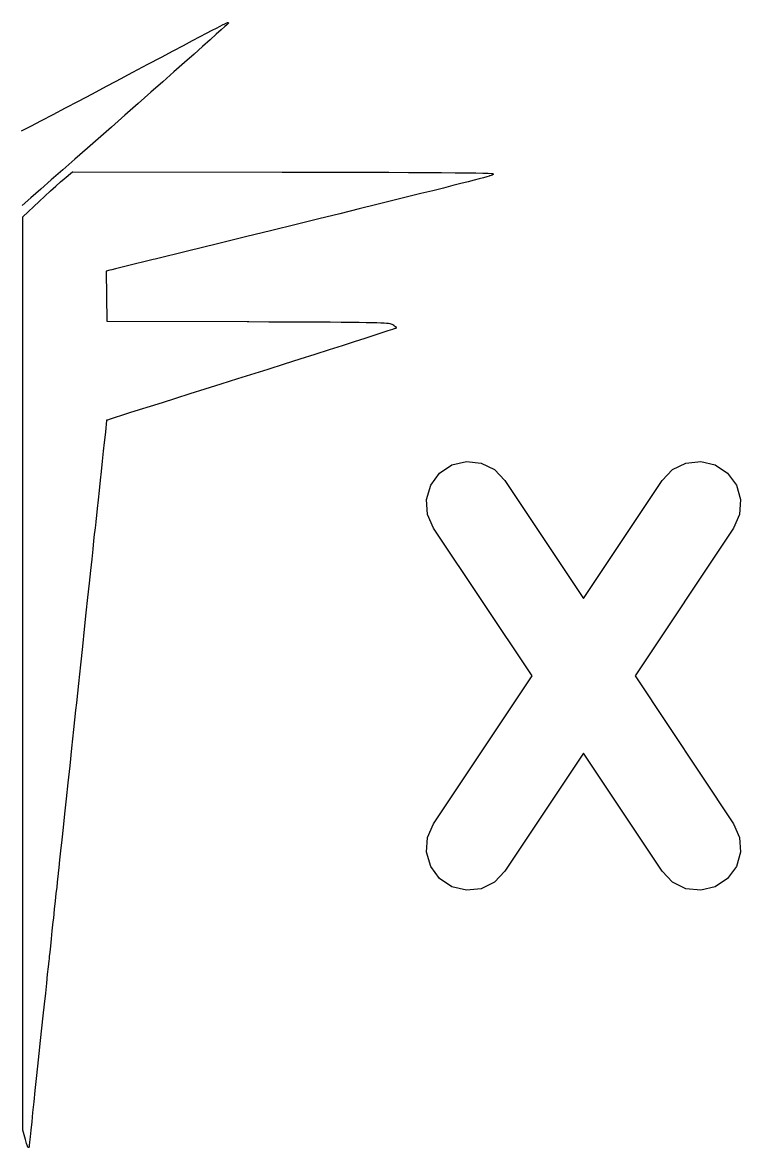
# Model space of a CAD drawing. Extents: x 92.1 to 192.1, y -135.1 to -45.9.
# Drawn here: x 109.66 to 115.93, y -76.34 to -66.51 of the extents above; entities that cross this region are included whole.
import ezdxf

# ---------------------------------------------------------------- set-up
doc = ezdxf.new("R2010")
doc.units = 0
doc.header["$MEASUREMENT"] = 0
doc.layers.add('BLACK', color=7, linetype='CONTINUOUS')

msp = doc.modelspace()

# ---------------------------------------------------------------- linework, layer by layer
at = {"layer": 'BLACK', "linetype": 'CONTINUOUS'}
for p, q in [((111.352, -66.5559), (111.383, -66.54)), ((111.383, -66.54), (111.406, -66.5279)), ((111.383, -66.54), (111.383, -66.54)), ((111.383, -66.54), (111.383, -66.54)), ((111.425, -66.5439), (111.394, -66.572)), ((111.406, -66.5278), (111.424, -66.519)), ((111.406, -66.5279), (111.406, -66.5278)), ((111.406, -66.5279), (111.406, -66.5279)), ((111.424, -66.519), (111.436, -66.5131)), ((111.424, -66.519), (111.424, -66.519)), ((111.424, -66.519), (111.424, -66.519)), ((111.444, -66.5272), (111.425, -66.5439)), ((111.425, -66.5439), (111.425, -66.5439)), ((111.425, -66.5439), (111.425, -66.5439)), ((111.436, -66.5131), (111.444, -66.5096)), ((111.436, -66.5131), (111.436, -66.5131)), ((111.436, -66.5131), (111.436, -66.5131)), ((111.444, -66.5095), (111.448, -66.5081)), ((111.444, -66.5096), (111.444, -66.5095)), ((111.444, -66.5096), (111.444, -66.5096)), ((111.449, -66.5225), (111.444, -66.5272)), ((111.444, -66.5272), (111.444, -66.5272)), ((111.444, -66.5272), (111.444, -66.5272)), ((111.448, -66.508), (111.449, -66.5079)), ((111.448, -66.5081), (111.448, -66.508)), ((111.449, -66.5079), (111.45, -66.5078)), ((111.449, -66.5079), (111.449, -66.5079)), ((111.452, -66.5199), (111.449, -66.5223)), ((111.449, -66.5223), (111.449, -66.5224)), ((111.449, -66.5224), (111.449, -66.5225)), ((111.45, -66.5078), (111.45, -66.5079)), ((111.45, -66.5079), (111.451, -66.5079)), ((111.451, -66.5079), (111.452, -66.5081)), ((111.452, -66.5081), (111.452, -66.5083)), ((111.452, -66.5083), (111.453, -66.5084)), ((111.454, -66.5178), (111.452, -66.5199)), ((111.452, -66.5199), (111.452, -66.5199)), ((111.452, -66.5199), (111.452, -66.5199)), ((111.453, -66.5084), (111.453, -66.5086)), ((111.453, -66.5086), (111.453, -66.5087)), ((111.453, -66.5087), (111.454, -66.509)), ((111.454, -66.509), (111.454, -66.5093)), ((111.454, -66.5093), (111.454, -66.5096)), ((111.454, -66.5096), (111.455, -66.5098)), ((111.455, -66.5157), (111.454, -66.517)), ((111.454, -66.517), (111.454, -66.5174)), ((111.454, -66.5174), (111.454, -66.5178)), ((111.455, -66.5098), (111.455, -66.5103)), ((111.455, -66.5103), (111.455, -66.5107)), ((111.455, -66.5107), (111.455, -66.511)), ((111.455, -66.511), (111.456, -66.5114)), ((111.456, -66.5148), (111.455, -66.5152)), ((111.455, -66.5152), (111.455, -66.5157)), ((111.456, -66.5114), (111.456, -66.5118)), ((111.456, -66.5118), (111.456, -66.5123)), ((111.456, -66.5123), (111.456, -66.5127)), ((111.456, -66.5127), (111.456, -66.5131)), ((111.456, -66.5131), (111.456, -66.5136)), ((111.456, -66.5136), (111.456, -66.5141)), ((111.456, -66.5141), (111.456, -66.5144)), ((111.456, -66.5144), (111.456, -66.5148)), ((111.142, -66.6664), (111.209, -66.6309)), ((111.209, -66.6309), (111.266, -66.601)), ((111.209, -66.6309), (111.209, -66.6309)), ((111.266, -66.601), (111.313, -66.5761)), ((111.266, -66.601), (111.266, -66.601)), ((111.266, -66.601), (111.266, -66.601)), ((111.35, -66.6107), (111.296, -66.6593)), ((111.313, -66.5761), (111.352, -66.556)), ((111.313, -66.5761), (111.313, -66.5761)), ((111.313, -66.5761), (111.313, -66.5761)), ((111.394, -66.572), (111.35, -66.6107)), ((111.35, -66.6107), (111.35, -66.6107)), ((111.352, -66.556), (111.352, -66.5559)), ((111.352, -66.556), (111.352, -66.556)), ((111.394, -66.572), (111.394, -66.572)), ((111.394, -66.572), (111.394, -66.572)), ((110.973, -66.7557), (111.064, -66.7078)), ((111.064, -66.7078), (111.142, -66.6664)), ((111.064, -66.7078), (111.064, -66.7078)), ((111.142, -66.6664), (111.142, -66.6664)), ((111.23, -66.717), (111.156, -66.7832)), ((111.296, -66.6593), (111.23, -66.717)), ((111.23, -66.717), (111.23, -66.717)), ((111.296, -66.6593), (111.296, -66.6593)), ((110.753, -66.8726), (110.87, -66.8105)), ((110.87, -66.8105), (110.973, -66.7557)), ((110.87, -66.8105), (110.87, -66.8105)), ((110.973, -66.7557), (110.973, -66.7557)), ((110.973, -66.7557), (110.973, -66.7557)), ((111.156, -66.7832), (111.072, -66.8571)), ((111.156, -66.7832), (111.156, -66.7832)), ((110.474, -67.0204), (110.621, -66.9424)), ((110.621, -66.9424), (110.753, -66.8726)), ((110.621, -66.9424), (110.621, -66.9424)), ((110.753, -66.8726), (110.753, -66.8726)), ((110.98, -66.938), (110.882, -67.0252)), ((111.072, -66.8571), (110.98, -66.938)), ((110.98, -66.938), (110.98, -66.938)), ((111.072, -66.8571), (111.072, -66.8571)), ((110.392, -67.0636), (110.474, -67.0204)), ((110.882, -67.0252), (110.777, -67.1179)), ((110.882, -67.0252), (110.882, -67.0252)), ((110.146, -67.1938), (110.267, -67.13)), ((110.267, -67.13), (110.392, -67.0636)), ((110.267, -67.13), (110.267, -67.13)), ((110.392, -67.0636), (110.392, -67.0636)), ((110.777, -67.1179), (110.667, -67.2154)), ((110.777, -67.1179), (110.777, -67.1179)), ((110.031, -67.2546), (110.146, -67.1938)), ((110.146, -67.1938), (110.146, -67.1938)), ((110.667, -67.2154), (110.551, -67.3169)), ((110.667, -67.2154), (110.667, -67.2154)), ((109.822, -67.3646), (109.923, -67.3117)), ((109.923, -67.3117), (110.031, -67.2546)), ((109.923, -67.3117), (109.923, -67.3117)), ((110.031, -67.2546), (110.031, -67.2546)), ((110.551, -67.3169), (110.433, -67.4219)), ((110.551, -67.3169), (110.551, -67.3169)), ((109.648, -67.4557), (109.73, -67.4128)), ((109.73, -67.4128), (109.822, -67.3646)), ((109.73, -67.4128), (109.73, -67.4128)), ((109.822, -67.3646), (109.822, -67.3646)), ((110.433, -67.4219), (110.341, -67.5027)), ((110.433, -67.4219), (110.433, -67.4219)), ((110.341, -67.5027), (110.225, -67.6049)), ((110.341, -67.5027), (110.341, -67.5027)), ((110.225, -67.6049), (110.114, -67.7029)), ((110.225, -67.6049), (110.225, -67.6049)), ((110.114, -67.7029), (110.008, -67.7962)), ((110.114, -67.7029), (110.114, -67.7029)), ((110.008, -67.7962), (109.908, -67.884)), ((110.008, -67.7962), (110.008, -67.7962)), ((110.019, -67.8746), (110.092, -67.8136)), ((110.092, -67.8136), (110.093, -67.8131)), ((110.092, -67.8136), (110.092, -67.8136)), ((110.092, -67.8136), (110.092, -67.8136)), ((110.093, -67.8131), (110.094, -67.8127)), ((110.094, -67.8125), (110.095, -67.8124)), ((110.094, -67.8127), (110.094, -67.8125)), ((110.094, -67.8127), (110.094, -67.8127)), ((110.094, -67.8127), (110.094, -67.8127)), ((110.095, -67.8124), (110.095, -67.8124)), ((110.095, -67.8124), (110.095, -67.8124)), ((110.095, -67.8124), (111.926, -67.8149)), ((111.926, -67.8149), (111.984, -67.815)), ((111.984, -67.815), (111.984, -67.815)), ((111.984, -67.815), (112.231, -67.8154)), ((112.231, -67.8154), (112.231, -67.8154)), ((112.231, -67.8154), (112.458, -67.8159)), ((112.458, -67.8159), (112.458, -67.8159)), ((112.458, -67.8159), (112.668, -67.8164)), ((112.668, -67.8164), (112.668, -67.8164)), ((112.668, -67.8164), (112.858, -67.8171)), ((112.858, -67.8171), (112.858, -67.8171)), ((112.858, -67.8171), (113.031, -67.8178)), ((113.031, -67.8178), (113.031, -67.8178)), ((113.031, -67.8178), (113.185, -67.8185)), ((113.185, -67.8185), (113.185, -67.8185)), ((113.185, -67.8185), (113.185, -67.8185)), ((113.185, -67.8185), (113.32, -67.8194)), ((113.32, -67.8194), (113.32, -67.8194)), ((113.32, -67.8194), (113.32, -67.8194)), ((113.32, -67.8194), (113.438, -67.8203)), ((113.438, -67.8203), (113.438, -67.8203)), ((113.438, -67.8203), (113.438, -67.8203)), ((113.438, -67.8203), (113.537, -67.8213)), ((113.537, -67.8213), (113.537, -67.8213)), ((113.537, -67.8213), (113.537, -67.8213)), ((113.537, -67.8213), (113.619, -67.8224)), ((113.619, -67.8224), (113.619, -67.8224)), ((113.619, -67.8224), (113.619, -67.8224)), ((113.619, -67.8224), (113.682, -67.8235)), ((113.682, -67.8235), (113.682, -67.8235)), ((113.682, -67.8235), (113.682, -67.8235)), ((113.682, -67.8235), (113.728, -67.8247)), ((113.728, -67.8247), (113.728, -67.8248)), ((113.728, -67.8248), (113.728, -67.8247)), ((113.728, -67.8247), (113.756, -67.826)), ((113.756, -67.826), (113.756, -67.8261)), ((113.756, -67.8261), (113.756, -67.8261)), ((113.756, -67.8261), (113.767, -67.8275)), ((113.767, -67.8275), (113.767, -67.8277)), ((113.767, -67.8277), (113.768, -67.8278)), ((113.768, -67.8278), (113.768, -67.8279)), ((113.768, -67.8279), (113.768, -67.828)), ((113.768, -67.828), (113.769, -67.8284)), ((113.769, -67.8284), (113.769, -67.8288)), ((113.769, -67.8288), (113.77, -67.8289)), ((113.77, -67.8289), (113.77, -67.8291)), ((113.77, -67.8291), (113.77, -67.8296)), ((113.77, -67.8296), (113.77, -67.8302)), ((113.77, -67.8302), (113.771, -67.8304)), ((113.771, -67.8304), (113.771, -67.8305)), ((113.771, -67.8305), (113.771, -67.8312)), ((113.771, -67.8312), (113.771, -67.8319)), ((113.771, -67.8319), (113.771, -67.832)), ((113.771, -67.832), (113.771, -67.8322)), ((113.771, -67.8322), (113.771, -67.8329)), ((113.771, -67.8329), (113.771, -67.8336)), ((109.908, -67.884), (109.815, -67.9656)), ((109.908, -67.884), (109.908, -67.884)), ((109.948, -67.9371), (109.989, -67.901)), ((109.989, -67.9009), (110.019, -67.8747)), ((109.989, -67.901), (109.989, -67.9009)), ((109.989, -67.901), (109.989, -67.901)), ((110.019, -67.8747), (110.019, -67.8746)), ((110.019, -67.8747), (110.019, -67.8747)), ((113.49, -67.9152), (113.418, -67.9335)), ((113.552, -67.8993), (113.49, -67.9152)), ((113.49, -67.9152), (113.49, -67.9152)), ((113.49, -67.9152), (113.49, -67.9152)), ((113.605, -67.8855), (113.552, -67.8993)), ((113.552, -67.8993), (113.552, -67.8993)), ((113.552, -67.8993), (113.552, -67.8993)), ((113.65, -67.8737), (113.605, -67.8855)), ((113.605, -67.8855), (113.605, -67.8855)), ((113.605, -67.8855), (113.605, -67.8855)), ((113.686, -67.8638), (113.65, -67.8737)), ((113.65, -67.8737), (113.65, -67.8737)), ((113.65, -67.8737), (113.65, -67.8737)), ((113.715, -67.8557), (113.686, -67.8638)), ((113.686, -67.8638), (113.686, -67.8638)), ((113.686, -67.8638), (113.686, -67.8638)), ((113.737, -67.8492), (113.715, -67.8557)), ((113.715, -67.8557), (113.715, -67.8557)), ((113.715, -67.8557), (113.715, -67.8557)), ((113.738, -67.8492), (113.737, -67.8492)), ((113.753, -67.8442), (113.738, -67.8491)), ((113.738, -67.8491), (113.738, -67.8492)), ((113.763, -67.8405), (113.753, -67.8441)), ((113.753, -67.8441), (113.753, -67.8441)), ((113.753, -67.8441), (113.753, -67.8442)), ((113.764, -67.8402), (113.763, -67.8403)), ((113.763, -67.8403), (113.763, -67.8405)), ((113.768, -67.8378), (113.764, -67.8402)), ((113.769, -67.8374), (113.768, -67.8375)), ((113.768, -67.8375), (113.768, -67.8378)), ((113.77, -67.8367), (113.769, -67.837)), ((113.769, -67.837), (113.769, -67.8374)), ((113.771, -67.8345), (113.77, -67.8348)), ((113.77, -67.8348), (113.77, -67.8352)), ((113.77, -67.8352), (113.77, -67.8356)), ((113.77, -67.8356), (113.77, -67.8361)), ((113.77, -67.8361), (113.77, -67.8364)), ((113.77, -67.8364), (113.77, -67.8367)), ((113.771, -67.8336), (113.771, -67.8345)), ((109.815, -67.9656), (109.73, -68.0402)), ((109.803, -68.0709), (109.851, -68.0258)), ((109.815, -67.9656), (109.815, -67.9656)), ((109.851, -68.0258), (109.901, -67.9799)), ((109.851, -68.0258), (109.851, -68.0258)), ((109.851, -68.0258), (109.851, -68.0258)), ((109.901, -67.9798), (109.948, -67.9372)), ((109.901, -67.9799), (109.901, -67.9798)), ((109.901, -67.9799), (109.901, -67.9799)), ((109.948, -67.9372), (109.948, -67.9371)), ((109.948, -67.9371), (109.948, -67.9371)), ((113.139, -68.0035), (113.023, -68.0323)), ((113.243, -67.9775), (113.139, -68.0035)), ((113.139, -68.0035), (113.139, -68.0035)), ((113.139, -68.0035), (113.139, -68.0035)), ((113.336, -67.9542), (113.243, -67.9775)), ((113.243, -67.9775), (113.243, -67.9775)), ((113.243, -67.9775), (113.243, -67.9775)), ((113.418, -67.9335), (113.336, -67.9542)), ((113.336, -67.9542), (113.336, -67.9542)), ((113.336, -67.9542), (113.336, -67.9542)), ((113.418, -67.9335), (113.418, -67.9335)), ((113.418, -67.9335), (113.418, -67.9335)), ((109.73, -68.0403), (109.654, -68.1073)), ((109.66, -68.206), (109.803, -68.0709)), ((109.73, -68.0402), (109.73, -68.0403)), ((109.803, -68.0709), (109.803, -68.0709)), ((109.803, -68.0709), (109.803, -68.0709)), ((112.754, -68.099), (112.6, -68.1371)), ((112.895, -68.0641), (112.754, -68.099)), ((112.754, -68.099), (112.754, -68.099)), ((113.023, -68.0323), (112.895, -68.0641)), ((112.895, -68.0641), (112.895, -68.0641)), ((113.023, -68.0323), (113.023, -68.0323)), ((113.023, -68.0323), (113.023, -68.0323)), ((109.658, -68.2076), (109.659, -68.2073)), ((109.658, -68.2079), (109.658, -68.2076)), ((109.658, -68.2085), (109.658, -68.2079)), ((109.658, -68.209), (109.658, -68.2085)), ((109.658, -68.2093), (109.658, -68.209)), ((109.658, -68.2096), (109.658, -68.2093)), ((109.658, -72.1972), (109.658, -68.2096)), ((109.659, -68.2062), (109.66, -68.206)), ((109.659, -68.2064), (109.659, -68.2062)), ((109.659, -68.2069), (109.659, -68.2064)), ((109.659, -68.2073), (109.659, -68.2069)), ((112.248, -68.2236), (112.05, -68.2723)), ((112.431, -68.1786), (112.248, -68.2236)), ((112.248, -68.2236), (112.248, -68.2236)), ((112.6, -68.1371), (112.431, -68.1786)), ((112.431, -68.1786), (112.431, -68.1786)), ((112.6, -68.1371), (112.6, -68.1371)), ((111.837, -68.3247), (111.607, -68.3811)), ((112.05, -68.2723), (111.837, -68.3247)), ((111.837, -68.3247), (111.837, -68.3247)), ((112.05, -68.2723), (112.05, -68.2723)), ((111.607, -68.3811), (111.361, -68.4415)), ((111.607, -68.3811), (111.607, -68.3811)), ((111.098, -68.506), (110.817, -68.5749)), ((111.361, -68.4415), (111.098, -68.506)), ((111.098, -68.506), (111.098, -68.506)), ((111.361, -68.4415), (111.361, -68.4415)), ((110.643, -68.6176), (110.575, -68.6343)), ((110.718, -68.5991), (110.643, -68.6176)), ((110.643, -68.6176), (110.643, -68.6176)), ((110.798, -68.5795), (110.718, -68.5991)), ((110.817, -68.5749), (110.798, -68.5795)), ((110.798, -68.5795), (110.798, -68.5795)), ((110.421, -68.6731), (110.389, -68.6819)), ((110.389, -68.6819), (110.392, -68.8998)), ((110.437, -68.6687), (110.421, -68.6731)), ((110.47, -68.6605), (110.437, -68.6687)), ((110.517, -68.6488), (110.47, -68.6605)), ((110.575, -68.6343), (110.517, -68.6488)), ((110.517, -68.6488), (110.517, -68.6488)), ((110.575, -68.6343), (110.575, -68.6343)), ((110.392, -68.8998), (110.394, -69.1168)), ((110.394, -69.1168), (111.621, -69.1216)), ((111.621, -69.1216), (111.634, -69.1217)), ((111.634, -69.1217), (111.81, -69.1224)), ((111.81, -69.1224), (111.81, -69.1224)), ((111.81, -69.1224), (111.968, -69.123)), ((111.968, -69.123), (111.968, -69.123)), ((111.968, -69.123), (112.11, -69.1237)), ((112.11, -69.1237), (112.11, -69.1237)), ((112.11, -69.1237), (112.235, -69.1243)), ((112.235, -69.1243), (112.235, -69.1243)), ((112.235, -69.1243), (112.346, -69.1249)), ((112.346, -69.1249), (112.346, -69.1249)), ((112.346, -69.1249), (112.443, -69.1256)), ((112.443, -69.1256), (112.443, -69.1256)), ((112.443, -69.1256), (112.443, -69.1256)), ((112.443, -69.1256), (112.527, -69.1263)), ((112.527, -69.1263), (112.527, -69.1263)), ((112.527, -69.1263), (112.527, -69.1263)), ((112.527, -69.1263), (112.6, -69.1271)), ((112.6, -69.1271), (112.6, -69.1271)), ((112.6, -69.1271), (112.6, -69.1271)), ((112.6, -69.1271), (112.661, -69.128)), ((112.661, -69.128), (112.661, -69.128)), ((112.661, -69.128), (112.661, -69.128)), ((112.661, -69.128), (112.713, -69.1289)), ((112.713, -69.1289), (112.713, -69.1289)), ((112.713, -69.1289), (112.713, -69.1289)), ((112.713, -69.1289), (112.755, -69.13)), ((112.755, -69.13), (112.755, -69.13)), ((112.755, -69.13), (112.755, -69.13)), ((112.755, -69.13), (112.79, -69.1312)), ((112.79, -69.1312), (112.79, -69.1312)), ((112.79, -69.1312), (112.79, -69.1312)), ((112.79, -69.1312), (112.817, -69.1326)), ((112.851, -69.2034), (112.797, -69.221)), ((112.817, -69.1326), (112.818, -69.1326)), ((112.818, -69.1326), (112.818, -69.1326)), ((112.818, -69.1326), (112.839, -69.1341)), ((112.839, -69.1341), (112.839, -69.1341)), ((112.839, -69.1341), (112.839, -69.1341)), ((112.839, -69.1341), (112.856, -69.1359)), ((112.89, -69.1906), (112.851, -69.2034)), ((112.851, -69.2034), (112.851, -69.2034)), ((112.851, -69.2034), (112.851, -69.2034)), ((112.856, -69.1359), (112.856, -69.1359)), ((112.856, -69.1359), (112.856, -69.1359)), ((112.856, -69.1359), (112.868, -69.1378)), ((112.868, -69.1378), (112.868, -69.1379)), ((112.868, -69.1379), (112.868, -69.1379)), ((112.868, -69.1379), (112.877, -69.1401)), ((112.877, -69.1401), (112.878, -69.1402)), ((112.878, -69.1402), (112.878, -69.1402)), ((112.878, -69.1402), (112.885, -69.1426)), ((112.885, -69.1426), (112.885, -69.1427)), ((112.885, -69.1427), (112.885, -69.1428)), ((112.885, -69.1428), (112.891, -69.1455)), ((112.913, -69.1828), (112.89, -69.1906)), ((112.89, -69.1906), (112.89, -69.1906)), ((112.89, -69.1906), (112.89, -69.1906)), ((112.891, -69.1455), (112.891, -69.1456)), ((112.891, -69.1456), (112.891, -69.1456)), ((112.891, -69.1456), (112.901, -69.151)), ((112.901, -69.151), (112.901, -69.1512)), ((112.901, -69.1512), (112.901, -69.1514)), ((112.901, -69.1514), (112.917, -69.1636)), ((112.919, -69.1805), (112.913, -69.1827)), ((112.913, -69.1827), (112.913, -69.1828)), ((112.913, -69.1828), (112.913, -69.1828)), ((112.917, -69.1636), (112.918, -69.164)), ((112.918, -69.164), (112.918, -69.1645)), ((112.918, -69.1645), (112.918, -69.1647)), ((112.918, -69.1647), (112.918, -69.1649)), ((112.918, -69.1649), (112.919, -69.1654)), ((112.919, -69.1654), (112.919, -69.166)), ((112.919, -69.166), (112.922, -69.1742)), ((112.92, -69.1798), (112.919, -69.1802)), ((112.919, -69.1802), (112.919, -69.1803)), ((112.919, -69.1803), (112.919, -69.1805)), ((112.921, -69.1791), (112.92, -69.1793)), ((112.92, -69.1793), (112.92, -69.1796)), ((112.92, -69.1796), (112.92, -69.1798)), ((112.922, -69.1776), (112.921, -69.1779)), ((112.921, -69.1779), (112.921, -69.1782)), ((112.921, -69.1782), (112.921, -69.1786)), ((112.921, -69.1786), (112.921, -69.1791)), ((112.922, -69.1742), (112.922, -69.1745)), ((112.922, -69.1745), (112.922, -69.1748)), ((112.922, -69.1748), (112.922, -69.1754)), ((112.922, -69.1754), (112.922, -69.1759)), ((112.922, -69.1759), (112.922, -69.1762)), ((112.922, -69.1762), (112.922, -69.1765)), ((112.922, -69.1765), (112.922, -69.1771)), ((112.922, -69.1771), (112.922, -69.1776)), ((112.555, -69.2989), (112.451, -69.3321)), ((112.648, -69.269), (112.555, -69.2989)), ((112.555, -69.2989), (112.555, -69.2989)), ((112.555, -69.2989), (112.555, -69.2989)), ((112.729, -69.2429), (112.648, -69.269)), ((112.648, -69.269), (112.648, -69.269)), ((112.648, -69.269), (112.648, -69.269)), ((112.797, -69.221), (112.729, -69.2429)), ((112.729, -69.2429), (112.729, -69.2429)), ((112.729, -69.2429), (112.729, -69.2429)), ((112.797, -69.221), (112.797, -69.221)), ((112.797, -69.221), (112.797, -69.221)), ((112.336, -69.3685), (112.213, -69.4077)), ((112.451, -69.3321), (112.336, -69.3685)), ((112.336, -69.3685), (112.336, -69.3685)), ((112.336, -69.3685), (112.336, -69.3685)), ((112.451, -69.3321), (112.451, -69.3321)), ((112.451, -69.3321), (112.451, -69.3321)), ((111.944, -69.4931), (111.8, -69.5387)), ((112.082, -69.4494), (111.944, -69.4931)), ((111.944, -69.4931), (111.944, -69.4931)), ((112.213, -69.4077), (112.082, -69.4494)), ((112.082, -69.4494), (112.082, -69.4494)), ((112.213, -69.4077), (112.213, -69.4077)), ((111.651, -69.5858), (111.536, -69.6222)), ((111.8, -69.5387), (111.651, -69.5858)), ((111.651, -69.5858), (111.651, -69.5858)), ((111.8, -69.5387), (111.8, -69.5387)), ((111.39, -69.668), (111.251, -69.712)), ((111.536, -69.6222), (111.39, -69.668)), ((111.39, -69.668), (111.39, -69.668)), ((110.994, -69.7933), (110.878, -69.83)), ((111.119, -69.7539), (110.994, -69.7933)), ((110.994, -69.7933), (110.994, -69.7933)), ((111.251, -69.712), (111.119, -69.7539)), ((111.119, -69.7539), (111.119, -69.7539)), ((111.251, -69.712), (111.251, -69.712)), ((110.676, -69.8937), (110.593, -69.9201)), ((110.772, -69.8636), (110.676, -69.8937)), ((110.676, -69.8937), (110.676, -69.8937)), ((110.878, -69.83), (110.772, -69.8636)), ((110.878, -69.83), (110.878, -69.83)), ((110.391, -69.9888), (110.388, -70.0142)), ((110.392, -69.984), (110.391, -69.9888)), ((110.398, -69.982), (110.392, -69.984)), ((110.424, -69.9738), (110.398, -69.982)), ((110.398, -69.982), (110.398, -69.982)), ((110.466, -69.9605), (110.424, -69.9738)), ((110.522, -69.9425), (110.466, -69.9605)), ((110.593, -69.9201), (110.522, -69.9425)), ((110.522, -69.9425), (110.522, -69.9425)), ((110.593, -69.9201), (110.593, -69.9201)), ((110.384, -70.0555), (110.378, -70.1106)), ((110.388, -70.0142), (110.384, -70.0555)), ((110.37, -70.1777), (110.362, -70.2548)), ((110.378, -70.1106), (110.37, -70.1777)), ((110.378, -70.1106), (110.378, -70.1106)), ((110.362, -70.2548), (110.353, -70.34)), ((110.362, -70.2548), (110.362, -70.2548)), ((110.353, -70.34), (110.343, -70.4314)), ((113.302, -70.446), (113.411, -70.3737)), ((113.411, -70.3737), (113.537, -70.3429)), ((113.537, -70.3429), (113.667, -70.3572)), ((113.667, -70.3572), (113.783, -70.415)), ((115.339, -70.415), (115.456, -70.3572)), ((115.456, -70.3572), (115.586, -70.3429)), ((115.586, -70.3429), (115.712, -70.3737)), ((115.712, -70.3737), (115.82, -70.446)), ((110.343, -70.4314), (110.335, -70.5086)), ((113.225, -70.5509), (113.302, -70.446)), ((113.783, -70.415), (113.873, -70.5091)), ((115.249, -70.5091), (115.339, -70.415)), ((115.82, -70.446), (115.898, -70.5509)), ((110.335, -70.5086), (110.325, -70.5978)), ((113.189, -70.6759), (113.225, -70.5509)), ((113.873, -70.5091), (114.561, -71.5411)), ((114.561, -71.5411), (115.249, -70.5091)), ((115.898, -70.5509), (115.934, -70.6759)), ((110.317, -70.6804), (110.309, -70.7543)), ((110.325, -70.5978), (110.317, -70.6804)), ((110.325, -70.5978), (110.325, -70.5978)), ((113.197, -70.8059), (113.189, -70.6759)), ((115.934, -70.6759), (115.926, -70.8059)), ((110.309, -70.7543), (110.302, -70.8173)), ((110.309, -70.7543), (110.309, -70.7543)), ((110.297, -70.8673), (110.293, -70.9022)), ((110.302, -70.8173), (110.297, -70.8673)), ((110.297, -70.8673), (110.297, -70.8673)), ((110.302, -70.8173), (110.302, -70.8173)), ((113.249, -70.9252), (113.197, -70.8059)), ((115.926, -70.8059), (115.873, -70.9252)), ((110.288, -70.9438), (110.284, -70.9828)), ((110.291, -70.9228), (110.288, -70.9438)), ((110.293, -70.9022), (110.291, -70.9198)), ((110.291, -70.9198), (110.291, -70.9198)), ((110.291, -70.9198), (110.291, -70.9198)), ((110.291, -70.9198), (110.291, -70.9228)), ((110.293, -70.9022), (110.293, -70.9022)), ((110.293, -70.9022), (110.293, -70.9022)), ((114.111, -72.2171), (113.249, -70.9252)), ((115.873, -70.9252), (115.012, -72.2171)), ((110.278, -71.0385), (110.271, -71.1101)), ((110.284, -70.9828), (110.278, -71.0385)), ((110.271, -71.1101), (110.261, -71.1963)), ((110.261, -71.1963), (110.251, -71.2961)), ((110.251, -71.2961), (110.239, -71.4084)), ((110.239, -71.4084), (110.225, -71.5321)), ((110.225, -71.5321), (110.211, -71.6662)), ((110.225, -71.5321), (110.225, -71.5321)), ((110.211, -71.6662), (110.196, -71.8095)), ((110.196, -71.8095), (110.18, -71.961)), ((110.18, -71.961), (110.163, -72.1195)), ((110.163, -72.1195), (110.145, -72.2841)), ((109.658, -76.1849), (109.658, -72.1972)), ((113.249, -73.5091), (114.111, -72.2171)), ((115.012, -72.2171), (115.873, -73.5091)), ((110.145, -72.2841), (110.127, -72.4536)), ((110.127, -72.4536), (110.12, -72.5174)), ((110.127, -72.4536), (110.127, -72.4536)), ((110.12, -72.5174), (110.103, -72.6852)), ((110.12, -72.5174), (110.12, -72.5174)), ((110.103, -72.6852), (110.085, -72.8477)), ((110.085, -72.8477), (110.069, -73.0037)), ((114.561, -72.8932), (113.873, -73.9252)), ((115.249, -73.9252), (114.561, -72.8932)), ((110.069, -73.0037), (110.053, -73.1523)), ((110.053, -73.1523), (110.038, -73.2923)), ((110.038, -73.2923), (110.024, -73.4226)), ((110.024, -73.4226), (110.011, -73.5422)), ((113.197, -73.6284), (113.249, -73.5091)), ((115.873, -73.5091), (115.926, -73.6284)), ((110.011, -73.5422), (110, -73.6499)), ((110.011, -73.5422), (110.011, -73.5422)), ((113.189, -73.7584), (113.197, -73.6284)), ((115.926, -73.6284), (115.934, -73.7584)), ((110, -73.6499), (109.989, -73.7448)), ((109.981, -73.8256), (109.974, -73.8914)), ((109.989, -73.7448), (109.981, -73.8256)), ((109.981, -73.8256), (109.981, -73.8256)), ((109.989, -73.7448), (109.989, -73.7448)), ((113.225, -73.8834), (113.189, -73.7584)), ((115.934, -73.7584), (115.898, -73.8834)), ((109.974, -73.8914), (109.968, -73.941)), ((109.974, -73.8914), (109.974, -73.8914)), ((113.302, -73.9883), (113.225, -73.8834)), ((113.873, -73.9252), (113.783, -74.0193)), ((115.339, -74.0193), (115.249, -73.9252)), ((115.898, -73.8834), (115.82, -73.9883)), ((109.96, -74.0208), (109.955, -74.0634)), ((109.963, -73.9937), (109.96, -74.0208)), ((109.96, -74.0208), (109.96, -74.0208)), ((109.965, -73.9733), (109.963, -73.9874)), ((109.963, -73.9874), (109.963, -73.9874)), ((109.963, -73.9874), (109.963, -73.9874)), ((109.963, -73.9874), (109.963, -73.9937)), ((109.968, -73.941), (109.965, -73.9733)), ((109.965, -73.9733), (109.965, -73.9733)), ((109.965, -73.9733), (109.965, -73.9733)), ((109.968, -73.941), (109.968, -73.941)), ((113.411, -74.0605), (113.302, -73.9883)), ((113.783, -74.0193), (113.667, -74.0771)), ((115.456, -74.077), (115.339, -74.0193)), ((115.82, -73.9883), (115.712, -74.0605)), ((109.949, -74.1187), (109.942, -74.1841)), ((109.955, -74.0634), (109.949, -74.1187)), ((109.955, -74.0634), (109.955, -74.0634)), ((113.537, -74.0914), (113.411, -74.0605)), ((113.667, -74.0771), (113.537, -74.0914)), ((115.586, -74.0914), (115.456, -74.077)), ((115.712, -74.0605), (115.586, -74.0914)), ((109.942, -74.1841), (109.934, -74.2568)), ((109.942, -74.1841), (109.942, -74.1841)), ((109.934, -74.2568), (109.926, -74.3341)), ((109.922, -74.3675), (109.914, -74.4441)), ((109.926, -74.3341), (109.922, -74.3675)), ((109.922, -74.3675), (109.922, -74.3675)), ((109.907, -74.5153), (109.9, -74.5784)), ((109.914, -74.4441), (109.907, -74.5153)), ((109.9, -74.5784), (109.894, -74.6306)), ((109.9, -74.5784), (109.9, -74.5784)), ((109.886, -74.7063), (109.881, -74.7588)), ((109.888, -74.6907), (109.886, -74.7063)), ((109.886, -74.7063), (109.886, -74.7063)), ((109.89, -74.6689), (109.888, -74.6907)), ((109.888, -74.6907), (109.888, -74.6907)), ((109.888, -74.6907), (109.888, -74.6907)), ((109.894, -74.6306), (109.89, -74.6689)), ((109.89, -74.6689), (109.89, -74.6689)), ((109.89, -74.6689), (109.89, -74.6689)), ((109.894, -74.6306), (109.894, -74.6306)), ((109.881, -74.7588), (109.873, -74.8248)), ((109.865, -74.9023), (109.856, -74.9899)), ((109.873, -74.8248), (109.865, -74.9023)), ((109.865, -74.9023), (109.865, -74.9023)), ((109.856, -74.9899), (109.846, -75.0856)), ((109.846, -75.0856), (109.835, -75.1878)), ((109.835, -75.1878), (109.823, -75.2947)), ((109.823, -75.2947), (109.812, -75.4047)), ((109.812, -75.4047), (109.8, -75.516)), ((109.8, -75.516), (109.788, -75.6268)), ((109.788, -75.6268), (109.777, -75.7355)), ((109.777, -75.7355), (109.765, -75.8403)), ((109.765, -75.8403), (109.755, -75.9395)), ((109.755, -75.9395), (109.745, -76.0314)), ((109.755, -75.9395), (109.755, -75.9395)), ((109.745, -76.0314), (109.737, -76.1142)), ((109.658, -76.1855), (109.658, -76.1849)), ((109.658, -76.1862), (109.658, -76.1855)), ((109.681, -76.2692), (109.658, -76.1862)), ((109.729, -76.1862), (109.723, -76.2457)), ((109.737, -76.1142), (109.729, -76.1862)), ((109.681, -76.2693), (109.681, -76.2692)), ((109.691, -76.3035), (109.681, -76.2693)), ((109.681, -76.2693), (109.681, -76.2693)), ((109.723, -76.2457), (109.718, -76.291)), ((109.723, -76.2457), (109.723, -76.2457)), ((109.691, -76.3036), (109.691, -76.3035)), ((109.691, -76.3037), (109.691, -76.3036)), ((109.699, -76.3266), (109.691, -76.3037)), ((109.699, -76.327), (109.699, -76.3266)), ((109.699, -76.3274), (109.699, -76.327)), ((109.704, -76.3361), (109.699, -76.3274)), ((109.704, -76.3364), (109.704, -76.3361)), ((109.704, -76.3369), (109.704, -76.3364)), ((109.705, -76.3371), (109.704, -76.3369)), ((109.705, -76.3374), (109.705, -76.3371)), ((109.705, -76.3377), (109.705, -76.3374)), ((109.706, -76.338), (109.705, -76.3377)), ((109.706, -76.3381), (109.706, -76.338)), ((109.706, -76.3383), (109.706, -76.3381)), ((109.707, -76.3384), (109.706, -76.3383)), ((109.707, -76.3386), (109.707, -76.3384)), ((109.708, -76.3386), (109.707, -76.3386)), ((109.709, -76.3386), (109.708, -76.3387)), ((109.708, -76.3387), (109.708, -76.3386)), ((109.71, -76.3385), (109.709, -76.3386)), ((109.709, -76.3386), (109.709, -76.3386)), ((109.711, -76.338), (109.71, -76.3382)), ((109.71, -76.3382), (109.71, -76.3384)), ((109.71, -76.3384), (109.71, -76.3385)), ((109.712, -76.3372), (109.711, -76.3376)), ((109.711, -76.3376), (109.711, -76.3378)), ((109.711, -76.3378), (109.711, -76.338)), ((109.713, -76.3363), (109.712, -76.3366)), ((109.712, -76.3366), (109.712, -76.3369)), ((109.712, -76.3369), (109.712, -76.3372)), ((109.714, -76.3332), (109.713, -76.3354)), ((109.713, -76.3354), (109.713, -76.3358)), ((109.713, -76.3358), (109.713, -76.3363)), ((109.715, -76.3203), (109.714, -76.3319)), ((109.714, -76.3319), (109.714, -76.3325)), ((109.714, -76.3325), (109.714, -76.3332)), ((109.718, -76.291), (109.715, -76.3203)), ((109.718, -76.291), (109.718, -76.291))]:
    msp.add_line(p, q, dxfattribs=at)

doc.saveas('drawing.dxf')
